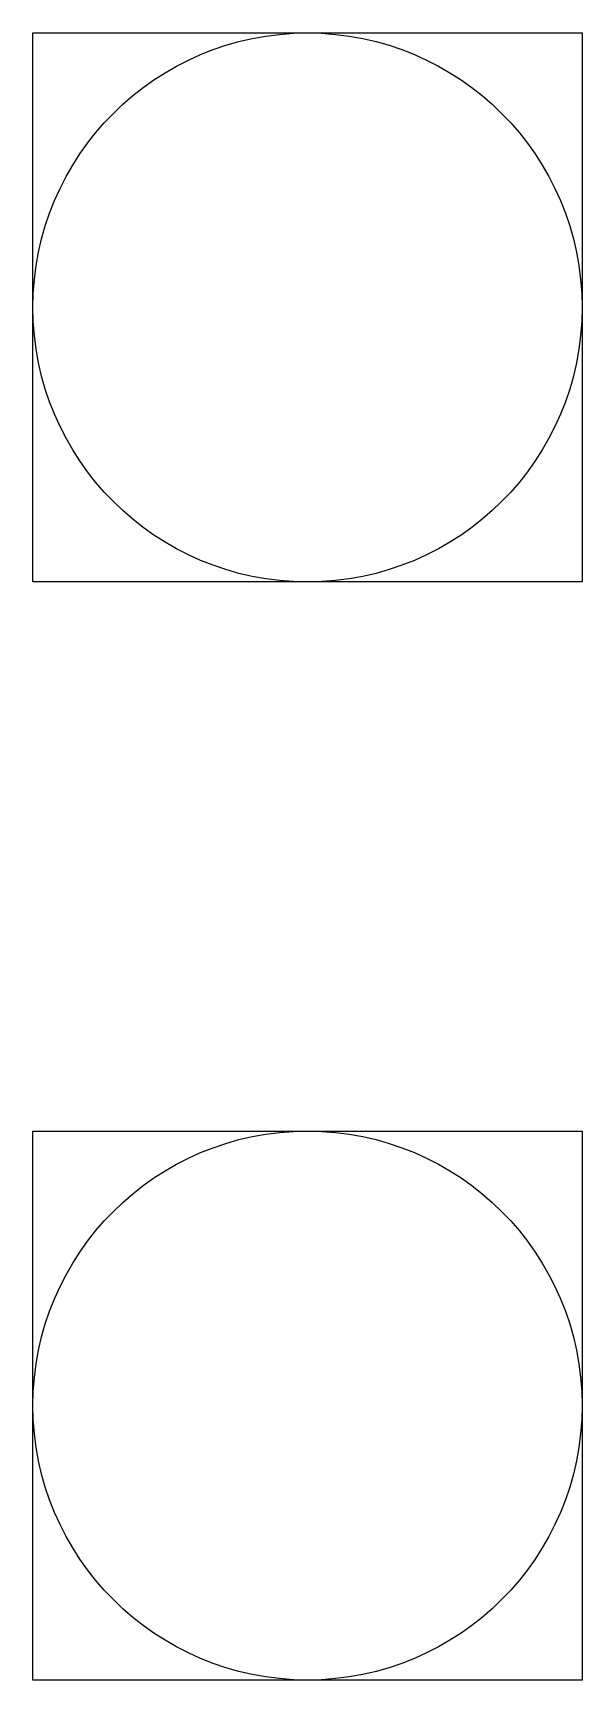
# Model space of a CAD drawing. Extents: x 0 to 4500, y 0 to 3500.
# Drawn here: x 4000 to 4500, y 0 to 1500 of the extents above; entities that cross this region are included whole.
import ezdxf

# ---------------------------------------------------------------- set-up
doc = ezdxf.new("R2010")
doc.units = 13
doc.layers.get('0').update_dxf_attribs({"linetype": 'CONTINUOUS'})
doc.layers.add('Box outlines', color=7, linetype='CONTINUOUS', lineweight=0)

msp = doc.modelspace()

# ---------------------------------------------------------------- linework, layer by layer
for p, q in [((4000, 1500), (4500, 1500)), ((4000, 1000), (4000, 1500)), ((4500, 1500), (4500, 1000)), ((4500, 1000), (4000, 1000)), ((4000, 500), (4500, 500)), ((4000, 0), (4000, 500)), ((4500, 500), (4500, 0)), ((4500, 0), (4000, 0))]:
    msp.add_line(p, q)
for centre in [(4250, 1250), (4250, 250)]:
    msp.add_circle(centre, 250)
at = {"layer": 'Box outlines'}
for p, q in [((4000, 1500), (4500, 1500)), ((4000, 1000), (4000, 1500)), ((4500, 1500), (4500, 1000)), ((4500, 1000), (4000, 1000)), ((4000, 500), (4500, 500)), ((4000, 0), (4000, 500)), ((4500, 500), (4500, 0)), ((4500, 0), (4000, 0))]:
    msp.add_line(p, q, dxfattribs=at)

doc.saveas('drawing.dxf')
